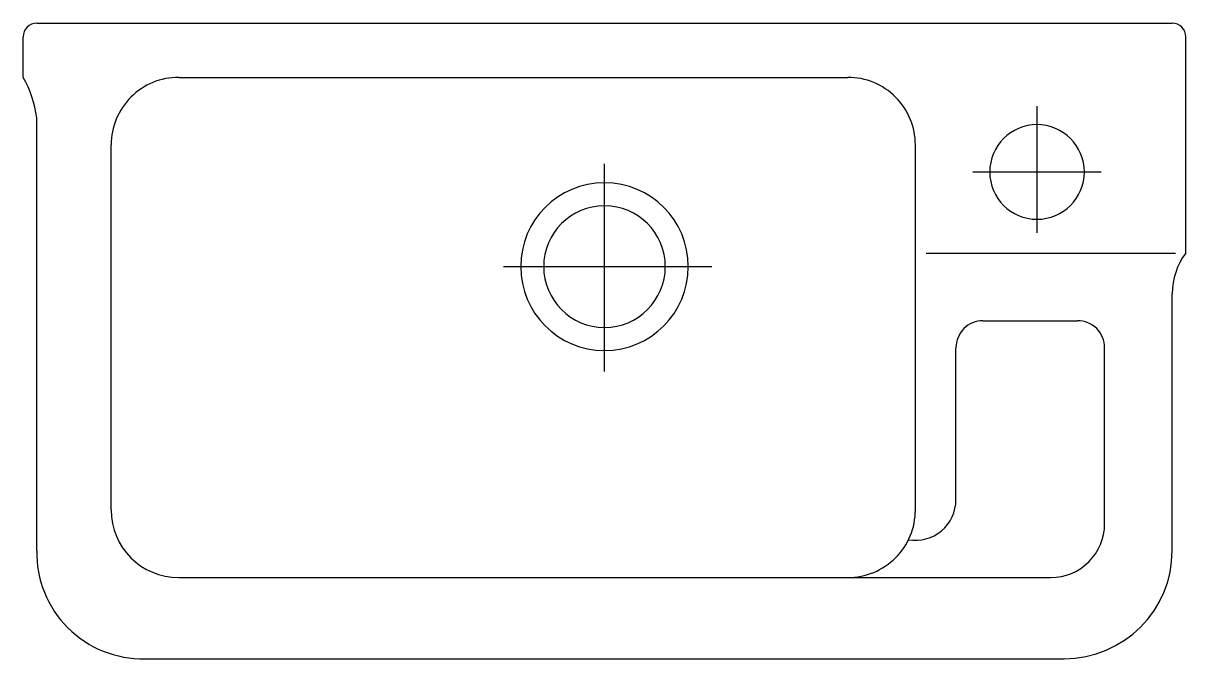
# Model space of a CAD drawing. Extents: x -993.867 to -993.426, y 899.675 to 899.916.
import ezdxf

# ---------------------------------------------------------------- set-up
doc = ezdxf.new("R2010")
doc.units = 0
doc.header["$LTSCALE"] = 0.2
doc.header["$MEASUREMENT"] = 0
doc.linetypes.add('AXES', pattern=[0.54, 0.3, -0.08, 0.08, -0.08])
doc.linetypes.add('CONTINU', pattern=[0])
doc.layers.get('0').update_dxf_attribs({"linetype": 'CONTINUOUS'})
doc.layers.add('DECA_EIXOS', color=5, linetype='AXES')

msp = doc.modelspace()

# ---------------------------------------------------------------- linework, layer by layer
at = {"linetype": 'CONTINU'}
for points in [[(-993.8622, 899.91614, 0.417136), (-993.86733, 899.91102)], [(-993.42649, 899.91102, 0.414234), (-993.43162, 899.91614)], [(-993.8622, 899.88026, 0.097441), (-993.86733, 899.89564)], [(-993.80838, 899.89564, 0.414216), (-993.83401, 899.87001)], [(-993.52901, 899.87001, 0.414217), (-993.55464, 899.89564)], [(-993.48288, 899.8777, 1), (-993.48288, 899.84182)], [(-993.48288, 899.84182, 1), (-993.48288, 899.8777)], [(-993.64691, 899.85566, 1), (-993.64691, 899.79209)], [(-993.64691, 899.79209, 1), (-993.64691, 899.85566)], [(-993.64691, 899.84694, 1), (-993.64691, 899.80081)], [(-993.64691, 899.80081, 1), (-993.64691, 899.84694)], [(-993.42649, 899.829, 0.162743), (-993.43162, 899.81358)], [(-993.50338, 899.80337, 0.414223), (-993.51363, 899.79312)], [(-993.45725, 899.79312, 0.414223), (-993.4675, 899.80337)], [(-993.53163, 899.72032, 0.465318), (-993.51363, 899.73547)], [(-993.83401, 899.73161, 0.414211), (-993.80838, 899.70598)], [(-993.55464, 899.70598, 0.414214), (-993.52901, 899.73161)], [(-993.47775, 899.70598, 0.414209), (-993.45725, 899.72648)], [(-993.8622, 899.71623, 0.427136), (-993.82119, 899.67522)], [(-993.47262, 899.67522, 0.414211), (-993.43162, 899.71623)]]:
    msp.add_lwpolyline(points, format="xyb", dxfattribs=at)
for points in [[(-993.86223, 899.91614), (-993.43162, 899.91614)], [(-993.86733, 899.89564), (-993.86733, 899.91102)], [(-993.42649, 899.829), (-993.42649, 899.91102)], [(-993.80838, 899.89564), (-993.55464, 899.89564)], [(-993.8622, 899.71623), (-993.8622, 899.88026)], [(-993.83401, 899.73161), (-993.83401, 899.87001)], [(-993.52901, 899.73161), (-993.52901, 899.87001)], [(-993.52491, 899.829), (-993.43037, 899.829)], [(-993.43162, 899.71623), (-993.43162, 899.81358)], [(-993.50338, 899.80337), (-993.4675, 899.80337)], [(-993.51363, 899.73547), (-993.51363, 899.79312)], [(-993.45725, 899.72648), (-993.45725, 899.79312)], [(-993.80838, 899.70598), (-993.47775, 899.70598)], [(-993.82119, 899.67522), (-993.47262, 899.67522)]]:
    msp.add_lwpolyline(points, dxfattribs=at)
at = {"layer": 'DECA_EIXOS'}
for points in [[(-993.48288, 899.83669), (-993.48288, 899.88468)], [(-993.64691, 899.7841), (-993.64691, 899.86279)], [(-993.50722, 899.85976), (-993.45853, 899.85976)], [(-993.68526, 899.82387), (-993.60616, 899.82387)]]:
    msp.add_lwpolyline(points, dxfattribs=at)

doc.saveas('drawing.dxf')
